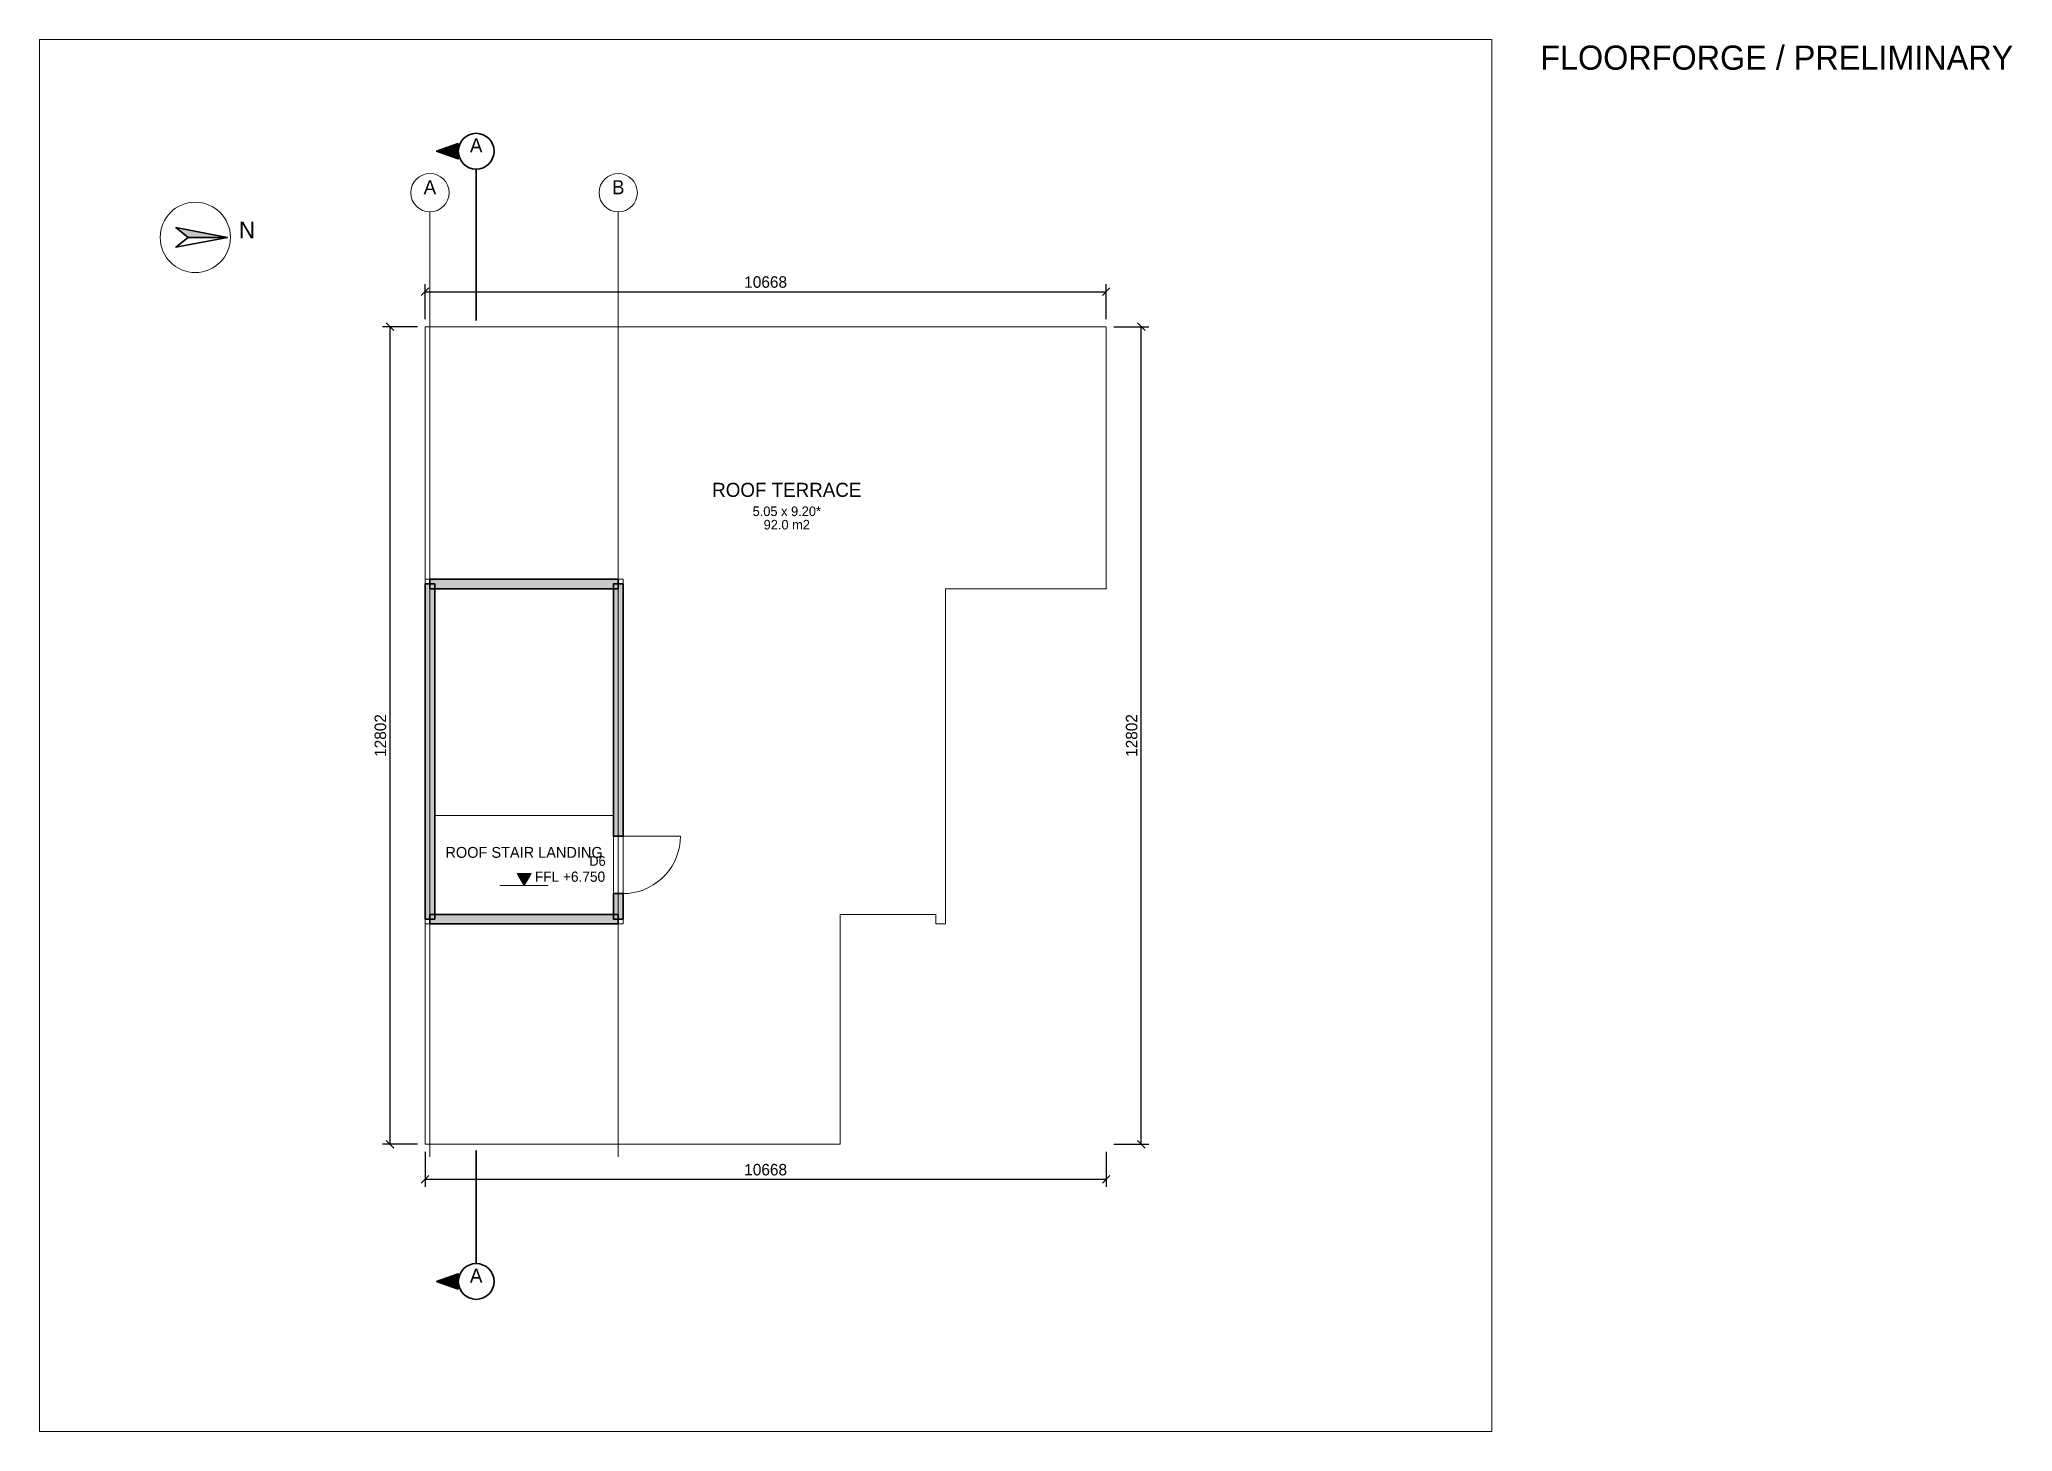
# Paper-space layout 'FLOOR-2' of a CAD drawing. Header units: millimetres. Extents: x 20 to 346, y 30 to 260.
# The model-space entities are those that its viewports show. They can reach past a viewport. Long polylines and large blocks are cut down to what shows.
import ezdxf
from ezdxf.enums import TextEntityAlignment as Align

# ---------------------------------------------------------------- set-up
doc = ezdxf.new("R2010")
doc.units = ezdxf.units.MM
for name, color, linetype, lineweight in [('A-ANNO', 7, 'Continuous', 18), ('A-DIMS', 7, 'Continuous', 13), ('A-DOOR', 3, 'Continuous', 18), ('A-FLOR', 8, 'Continuous', 13), ('A-GRID', 8, 'Continuous', 13), ('A-LEVL', 7, 'Continuous', 13), ('A-SECT', 1, 'Continuous', 35), ('A-TAGS', 1, 'Continuous', 13), ('A-WALL', 7, 'Continuous', 35)]:
    doc.layers.add(name, color=color, linetype=linetype, lineweight=lineweight)
doc.dimstyles.new('FF-ARCH', dxfattribs={"dimtxt": 180, "dimasz": 90, "dimexe": 120, "dimexo": 120, "dimgap": 60, "dimtad": 1, "dimdec": 0, "dimtsz": 60, "dimcen": 2.5, "dimazin": 3, "dimtfac": 1, "dimtmove": 0, "dimatfit": 3})

msp = doc.modelspace()

# ---------------------------------------------------------------- hatches: boundary and pattern name
at = {"layer": 'A-LEVL'}
msp.add_hatch(color=7, dxfattribs=at).paths.add_polyline_path([(46776, 4240), (46996, 4240), (46886, 4050)])
at = {"layer": 'A-SECT'}
for points in [[(45856, 15672), (45516, 15552), (45856, 15432)], [(45856, -2270), (45516, -2150), (45856, -2030)]]:
    msp.add_hatch(color=7, dxfattribs=at).paths.add_polyline_path(points)
at = {"layer": 'A-WALL'}
for points in [[(42242, 14202), (41433.5, 14356), (41626, 14202)], [(45336, 8775), (45486, 8775), (45486, 3525), (45336, 3525), (45336, 8775)], [(48361, 8850), (48361, 8700), (45411, 8700), (45411, 8850), (48361, 8850)], [(48436, 8775), (48436, 4825), (48286, 4825), (48286, 8775), (48436, 8775)], [(48436, 3525), (48286, 3525), (48286, 3925), (48436, 3925), (48436, 3525)], [(48361, 3600), (48361, 3450), (45411, 3450), (45411, 3600), (48361, 3600)]]:
    msp.add_hatch(color=7, dxfattribs=at).paths.add_polyline_path(points)

# ---------------------------------------------------------------- linework, layer by layer
at = {"layer": 'A-ANNO'}
msp.add_circle((41736, 14202), 550, dxfattribs=at)
at = {"layer": 'A-DOOR'}
msp.add_line((48436, 4825), (49336, 4825), dxfattribs=at)
msp.add_lwpolyline([(48436, 3925), (48519, 3928.8), (48601.4, 3940.3), (48682.3, 3959.4), (48761.1, 3985.8), (48837.2, 4019.4), (48909.8, 4059.8), (48978.4, 4106.8), (49042.3, 4159.9), (49101.1, 4218.7), (49154.2, 4282.6), (49201.2, 4351.2), (49241.6, 4423.8), (49275.2, 4499.9), (49301.6, 4578.7), (49320.7, 4659.6), (49332.2, 4742), (49336, 4825)], dxfattribs=at)
at = {"layer": 'A-FLOR'}
for points in [[(45336, 0), (45336, 150), (45336, 3450), (48436, 3450), (48436, 8850), (45336, 8850), (45336, 12652), (45336, 12727), (45336, 12802), (45486, 12802), (49636, 12802), (49711, 12802), (49786, 12802), (51186, 12802), (51261, 12802), (51336, 12802), (55854, 12802), (55929, 12802), (56004, 12802), (56004, 12652), (56004, 8850), (56004, 8775), (56004, 8700), (53486, 8700), (53486, 3450), (53336, 3450), (53336, 3525), (53336, 3600), (51836, 3600), (51836, 3525), (51836, 3450), (51836, 0), (51686, 0), (48958, 0), (48883, 0), (48808, 0), (45486, 0), (45411, 0)], [(45336, 0), (45336, 150), (45336, 3450), (45336, 3525), (45336, 3600), (45336, 8700), (45336, 8775), (45336, 8850), (45336, 12652), (45336, 12727), (45336, 12802), (45486, 12802), (49636, 12802), (49711, 12802), (49786, 12802), (51186, 12802), (51261, 12802), (51336, 12802), (55854, 12802), (55929, 12802), (56004, 12802), (56004, 12652), (56004, 8850), (56004, 8775), (56004, 8700), (53486, 8700), (53486, 3450), (53336, 3450), (53336, 3525), (53336, 3600), (51836, 3600), (51836, 3525), (51836, 3450), (51836, 0), (51686, 0), (48958, 0), (48883, 0), (48808, 0), (45486, 0), (45411, 0), (45336, 0)], [(48286, 8700), (45486, 8700), (45486, 5150), (48286, 5150), (48286, 8700)], [(48286, 3600), (48286, 5150), (45486, 5150), (45486, 3600)]]:
    msp.add_lwpolyline(points, close=True, dxfattribs=at)
for points in [[(45336, 8851), (45336, 12652), (45336, 12727), (45336, 12802), (45486, 12802), (49636, 12802), (49711, 12802), (49786, 12802), (51186, 12802), (51261, 12802), (51336, 12802), (55854, 12802), (55929, 12802), (56004, 12802), (56004, 12652), (56004, 8850), (56004, 8775), (56004, 8700), (53486, 8700), (53486, 3450), (53336, 3450), (53336, 3525), (53336, 3600), (51836, 3600), (51836, 3525), (51836, 3450), (51836, 0), (51686, 0), (48958, 0), (48883, 0), (48808, 0), (45486, 0), (45411, 0)], [(45411, 0), (45336, 0), (45336, 150), (45336, 3449)]]:
    msp.add_lwpolyline(points, dxfattribs=at)
at = {"layer": 'A-GRID'}
for p, q in [((45411, -200), (45411, 14602)), ((48361, -200), (48361, 14602))]:
    msp.add_line(p, q, dxfattribs=at)
for centre in [(45411, 14902), (48361, 14902)]:
    msp.add_circle(centre, 300, dxfattribs=at)
at = {"layer": 'A-LEVL'}
msp.add_line((46506, 4050), (47266, 4050), dxfattribs=at)
msp.add_lwpolyline([(46776, 4240), (46996, 4240), (46886, 4050)], close=True, dxfattribs=at)
at = {"layer": 'A-SECT'}
for p, q in [((46136, 14972), (46136, 15272)), ((46136, 12902), (46136, 14972)), ((46136, -100), (46136, -1570)), ((46136, -1570), (46136, -1870))]:
    msp.add_line(p, q, dxfattribs=at)
for points in [[(45856, 15672), (45516, 15552), (45856, 15432)], [(45856, -2270), (45516, -2150), (45856, -2030)]]:
    msp.add_lwpolyline(points, close=True, dxfattribs=at)
for centre in [(46136, 15552), (46136, -2150)]:
    msp.add_circle(centre, 280, dxfattribs=at)
at = {"layer": 'A-WALL'}
for points in [[(42242, 14202), (41433.5, 14356), (41626, 14202)], [(42242, 14202), (41433.5, 14048), (41626, 14202)], [(45336, 8775), (45486, 8775), (45486, 3525), (45336, 3525), (45336, 8775)], [(48361, 8850), (48361, 8700), (45411, 8700), (45411, 8850), (48361, 8850)], [(48436, 8775), (48436, 4825), (48286, 4825), (48286, 8775), (48436, 8775)], [(48436, 3525), (48286, 3525), (48286, 3925), (48436, 3925), (48436, 3525)], [(48361, 3600), (48361, 3450), (45411, 3450), (45411, 3600), (48361, 3600)]]:
    msp.add_lwpolyline(points, close=True, dxfattribs=at)

# ---------------------------------------------------------------- texts
at = {"layer": 'A-ANNO'}
for s, height, p in [('N', 260, (42546, 14112)), ('ROOF TERRACE', 220, (51001.3, 10072.3)), ('5.05 x 9.20*', 150, (51001.3, 9792.8)), ('92.0 m2', 150, (51001.3, 9582.8)), ('ROOF STAIR LANDING', 170, (46886, 4434.5))]:
    msp.add_text(s, height=height, dxfattribs=at).set_placement(p, align=Align.BOTTOM_CENTER)
at = {"layer": 'A-GRID'}
for s, p in [('A', (45411, 14812)), ('B', (48361, 14812))]:
    msp.add_text(s, height=220, dxfattribs=at).set_placement(p, align=Align.BOTTOM_CENTER)
at = {"layer": 'A-LEVL'}
msp.add_text('FFL +6.750', height=160, dxfattribs=at).set_placement((47056, 4110))
at = {"layer": 'A-SECT'}
for p in [(46136, 15467), (46136, -2235)]:
    msp.add_text('A', height=220, dxfattribs=at).set_placement(p, align=Align.BOTTOM_CENTER)
at = {"layer": 'A-TAGS'}
msp.add_text('D6', height=150, dxfattribs=at).set_placement((48036, 4315), align=Align.BOTTOM_CENTER)

# ---------------------------------------------------------------- dimensions: what is measured, and where the dimension line sits
at = {"layer": 'A-DIMS'}
for base, p1, p2 in [((45336, 13352), (45336, 12802), (56004, 12802)), ((45336, -550), (45336, 0), (56004, 0))]:
    msp.add_linear_dim(base=base, p1=p1, p2=p2, dimstyle='FF-ARCH', dxfattribs=at).render()
for base, p1, p2 in [((44786, 0), (45336, 0), (45336, 12802)), ((56554, 0), (56004, 0), (56004, 12802))]:
    msp.add_linear_dim(base=base, p1=p1, p2=p2, angle=90, dimstyle='FF-ARCH', dxfattribs=at).render()

psp = doc.layouts.new('FLOOR-2')

# ---------------------------------------------------------------- texts
psp.add_text('FLOORFORGE / PRELIMINARY', height=4).set_placement((268, 255))

# ---------------------------------------------------------------- viewports
at = {"layer": 'VIEWPORTS'}
psp.add_viewport(center=(140, 145), size=(240, 230), view_center_point=(50670, 6401), view_height=21802, dxfattribs=at)

doc.saveas('drawing.dxf')
